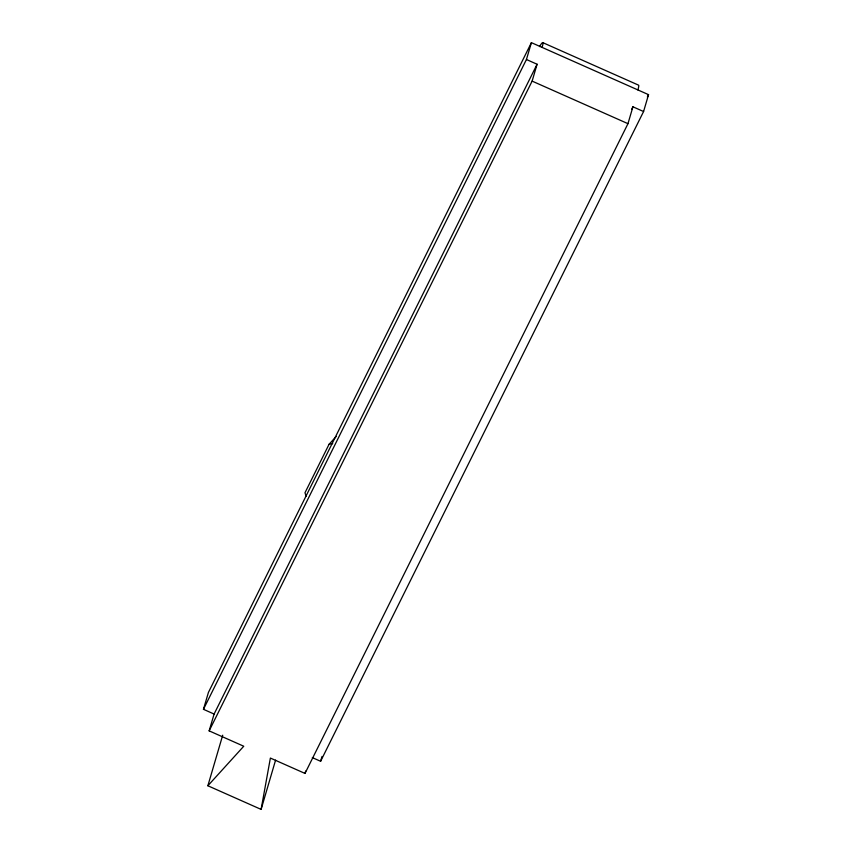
<?xml version="1.0" encoding="UTF-8"?>
<svg xmlns="http://www.w3.org/2000/svg" width="852" height="852" viewBox="0 0 852 852"><rect width="100%" height="100%" fill="white"/><g stroke="black" fill="none" stroke-linecap="round" stroke-linejoin="round"><path stroke-width="1.28" d="M222.713 735.201L207.867 785.757L261.106 809.4L270.382 758.056L304.995 773.424L627.967 123.668L632.929 106.798L643.579 111.527L320.608 761.283L312.322 757.609M207.867 785.757L243.757 746.235L209.155 730.867L214.097 714.061L203.458 709.301L208.431 692.41L531.403 42.653L648.542 94.657L643.579 111.527M261.106 809.4L275.59 760.112M304.995 773.424L305.708 771.007M203.458 709.301L526.44 59.512L531.403 42.653M320.608 761.283L322.024 756.469M209.155 730.867L532.127 81.11L537.09 64.241L526.44 59.512M336.242 436.448L329.085 444.254L304.984 492.744L306.156 496.439M214.097 714.061L537.09 64.241M631.747 109.173L632.929 106.798M647.36 97.043L648.542 94.657M329.085 444.254L332.695 443.658M542.724 42.6L638.563 85.157A35.06 2.662 -66.1 0 1 637.892 89.939M532.127 81.11L627.967 123.668M539.508 46.594A35.049 2.662 -66 0 1 542.17 47.148"/></g></svg>
